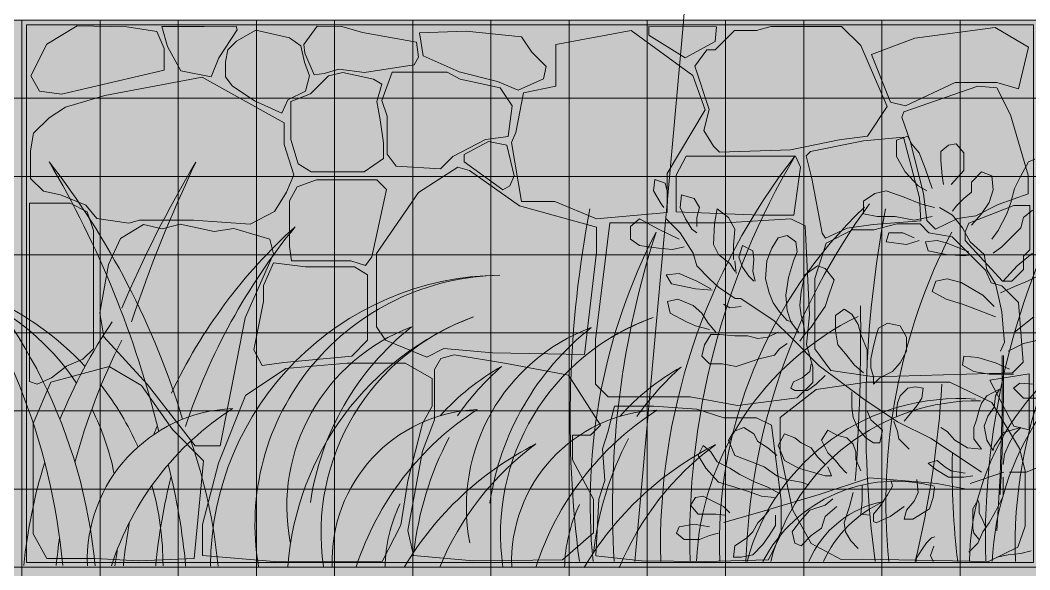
# Model space of a CAD drawing. Header units: centimetres. Extents: x -4381 to 5639, y -3920 to 4826.
# Drawn here: x 189.144 to 190.515, y 5.41 to 6.156 of the extents above; entities that cross this region are included whole.
import ezdxf
from ezdxf.xclip import XClip

# ---------------------------------------------------------------- set-up
doc = ezdxf.new("R2010")
doc.units = ezdxf.units.CM
doc.header["$MEASUREMENT"] = 0
doc.header["$XCLIPFRAME"] = 0
doc.set_wipeout_variables(frame=1)
doc.linetypes.add('Wipeout_Contour', pattern=[100, 0, -100])
for name, color, linetype, lineweight in [('0_Pen_No__1', 7, 'Continuous', 5), ('Mur de clôture_Pen_No__1', 7, 'Continuous', 5), ('net_Pen_No__1', 7, 'Continuous', 5), ('trees_Pen_No__1', 7, 'Continuous', 5)]:
    doc.layers.add(name, color=color, linetype=linetype, lineweight=lineweight)
for name, color, linetype, lineweight, true_color in [('cad-block.com_Pen_No__62', 7, 'Continuous', 5, 0xaaaaaa), ('hatch stone_Pen_No__254', 7, 'Continuous', 13, 0xe8e8e8), ('Mur de clôture_Pen_No__178', 7, 'Continuous', 5, 0xbda888), ('MURS CLOTURE_Pen_No__181', 7, 'Continuous', 5, 0xddeaa8), ('MURS CLOTURE_Pen_No__185', 7, 'Continuous', 5, 0xbce39b)]:
    doc.layers.add(name, color=color, linetype=linetype, lineweight=lineweight, true_color=true_color)
doc.layers.add('Drawing & Figure', color=7, linetype='Continuous')
doc.layers.add('Mur de clôture', color=7, linetype='Continuous')

# ---------------------------------------------------------------- blocks, each defined once
blk = doc.blocks.new('Drawing_15_15', base_point=(-267.6734, 10.6179))
at = {"layer": 'hatch stone_Pen_No__254', "linetype": 'Continuous', "ltscale": 10}
for points in [[(189.3394, 6.0882), (189.3394, 6.1177), (189.3297, 6.1408), (189.2889, 6.147), (189.2213, 6.1485), (189.1803, 6.1239), (189.1586, 6.0807), (189.1704, 6.0598), (189.2003, 6.0556)], [(189.3624, 6.0875), (189.4032, 6.0793), (189.414, 6.1049), (189.4387, 6.143), (189.4372, 6.148), (189.3937, 6.1478), (189.3364, 6.1476), (189.3442, 6.1206)], [(189.5308, 6.1113), (189.5433, 6.0819), (189.557, 6.0839), (189.5768, 6.0897), (189.6118, 6.085), (189.6792, 6.0956), (189.685, 6.1059), (189.6822, 6.1265), (189.609, 6.1396), (189.5809, 6.1478), (189.5473, 6.148), (189.5291, 6.1233)], [(189.9978, 6.1475), (189.998, 6.1358), (190.0473, 6.105), (190.0881, 6.1275), (190.0898, 6.1471)], [(190.0938, 5.9769), (190.19, 5.9802), (190.2565, 5.9935), (190.2949, 5.9988), (190.3213, 6.0391), (190.2855, 6.1217), (190.2594, 6.1479), (190.1634, 6.1479), (190.1439, 6.1421), (190.1141, 6.1421), (190.0877, 6.1158), (190.0764, 6.1158), (190.0603, 6.0936), (190.0798, 6.0351), (190.0726, 6.0062), (190.0854, 5.9853)], [(190.3464, 6.04), (190.414, 6.0718), (190.4702, 6.0718), (190.4997, 6.063), (190.5134, 6.1197), (190.4682, 6.1462), (190.359, 6.1319), (190.3001, 6.1097), (190.3261, 6.045)], [(189.4639, 6.1427), (189.4379, 6.1277), (189.4262, 6.116), (189.4227, 6.0999), (189.4227, 6.0793), (189.4319, 6.0671), (189.4622, 6.0468), (189.4993, 6.0299), (189.5074, 6.0481), (189.5315, 6.06), (189.5368, 6.0806), (189.5303, 6.0994), (189.525, 6.1212), (189.5096, 6.1322)], [(189.6863, 6.1389), (189.6911, 6.1078), (189.7402, 6.086), (189.7921, 6.0731), (189.8203, 6.0613), (189.8546, 6.0764), (189.8582, 6.0934), (189.8389, 6.1127), (189.825, 6.1337), (189.7497, 6.1413)], [(189.8249, 5.9101), (189.8702, 5.9101), (189.9265, 5.8866), (190.0225, 5.8948), (190.0225, 5.9478), (190.0741, 6.0344), (190.0576, 6.0811), (189.9739, 6.1422), (189.8714, 6.1231), (189.8715, 6.0666), (189.8277, 6.0574), (189.8171, 6.0038), (189.8111, 5.9899)], [(189.158, 5.9786), (189.158, 5.9412), (189.1755, 5.9238), (189.1986, 5.919), (189.2334, 5.9049), (189.248, 5.8867), (189.2916, 5.8804), (189.3059, 5.8846), (189.3793, 5.8846), (189.4565, 5.8792), (189.4895, 5.8963), (189.5058, 5.9228), (189.5157, 5.9463), (189.5025, 5.9876), (189.5025, 6.0169), (189.3914, 6.0787), (189.2591, 6.0541), (189.2054, 6.0379), (189.1832, 6.0237), (189.1623, 6.0027)], [(189.5117, 6.0459), (189.5117, 5.9944), (189.5214, 5.9612), (189.539, 5.9504), (189.6114, 5.9504), (189.6373, 5.9685), (189.6373, 5.9895), (189.6331, 6.0207), (189.6282, 6.046), (189.6354, 6.0693), (189.6238, 6.0761), (189.582, 6.085), (189.5626, 6.0808), (189.5382, 6.0563)], [(189.635, 6.0472), (189.6425, 6.0257), (189.6425, 5.9742), (189.6546, 5.958), (189.715, 5.9545), (189.7317, 5.9713), (189.7758, 5.9943), (189.8067, 5.9984), (189.812, 6.0397), (189.796, 6.0645), (189.7416, 6.076), (189.7237, 6.0855), (189.6493, 6.0855)], [(190.3752, 5.884), (190.3873, 5.8725), (190.4169, 5.8868), (190.4418, 5.8906), (190.4722, 5.9058), (190.5131, 5.9203), (190.5131, 5.9456), (190.4891, 6.0275), (190.4702, 6.0642), (190.4446, 6.0667), (190.3443, 6.0317), (190.3412, 6.0245), (190.3529, 5.9918), (190.3709, 5.9208)], [(190.2334, 5.8668), (190.2377, 5.86), (190.267, 5.8736), (190.3025, 5.8786), (190.3672, 5.8837), (190.3654, 5.915), (190.3435, 5.9972), (190.2893, 5.9924), (190.2175, 5.9779), (190.2113, 5.9718), (190.2192, 5.9414)], [(189.7471, 5.9637), (189.7993, 5.926), (189.8089, 5.9311), (189.8151, 5.9448), (189.8049, 5.9866), (189.7802, 5.9914), (189.7471, 5.9739)], [(190.035, 5.896), (190.1494, 5.8912), (190.1948, 5.8912), (190.2037, 5.9564), (190.1969, 5.9714), (190.0485, 5.9714), (190.035, 5.9455)], [(189.7854, 5.7044), (189.9104, 5.702), (189.9267, 5.8411), (189.9267, 5.8753), (189.822, 5.9042), (189.7541, 5.9521), (189.7385, 5.9566), (189.685, 5.9222), (189.628, 5.8391), (189.628, 5.7397), (189.6401, 5.7218), (189.6961, 5.6987), (189.7196, 5.7104)], [(189.5123, 5.8294), (189.5933, 5.8294), (189.6132, 5.823), (189.6214, 5.835), (189.6417, 5.9264), (189.6286, 5.9396), (189.5465, 5.9396), (189.5201, 5.93), (189.5098, 5.9108), (189.5098, 5.849)], [(189.1569, 5.6654), (189.1671, 5.6617), (189.1865, 5.6706), (189.2069, 5.6861), (189.2292, 5.6956), (189.2436, 5.71), (189.2436, 5.8707), (189.2349, 5.8959), (189.2119, 5.9075), (189.1569, 5.9075)], [(190.4276, 5.8568), (190.4781, 5.8017), (190.4908, 5.8017), (190.5066, 5.8175), (190.5066, 5.8357), (190.515, 5.8441), (190.515, 5.9044), (190.4935, 5.9044), (190.4323, 5.8806), (190.4276, 5.8688)], [(189.9253, 5.6616), (189.9424, 5.6448), (190.0541, 5.6448), (190.1182, 5.633), (190.1994, 5.6431), (190.2203, 5.664), (190.2203, 5.6852), (190.2117, 5.7158), (190.2162, 5.7562), (190.2099, 5.877), (190.1906, 5.8864), (190.1014, 5.8811), (189.945, 5.8811), (189.9253, 5.7223)], [(189.2575, 5.726), (189.3165, 5.6618), (189.3816, 5.5779), (189.4155, 5.5779), (189.4498, 5.7519), (189.4881, 5.8388), (189.4831, 5.8589), (189.4344, 5.8731), (189.4074, 5.8691), (189.3612, 5.8793), (189.3369, 5.8729), (189.3114, 5.8788), (189.2803, 5.8599), (189.2639, 5.8245), (189.2524, 5.7585)], [(190.3044, 5.6719), (190.4917, 5.677), (190.5063, 5.6917), (190.4997, 5.7729), (190.4773, 5.7953), (190.4626, 5.7994), (190.455, 5.8166), (190.4097, 5.8619), (190.3782, 5.8676), (190.3663, 5.8795), (190.3346, 5.8795), (190.3032, 5.8714), (190.2742, 5.8714), (190.2385, 5.8535), (190.2234, 5.8053), (190.2234, 5.7098), (190.2448, 5.6805)], [(189.4726, 5.6871), (189.5023, 5.6911), (189.5944, 5.7), (189.6158, 5.7214), (189.6158, 5.8102), (189.5981, 5.8212), (189.5313, 5.8212), (189.4881, 5.8268), (189.4744, 5.7959), (189.4744, 5.7743), (189.4613, 5.7086)], [(189.3915, 5.4292), (189.4946, 5.4204), (189.6355, 5.421), (189.6611, 5.4705), (189.6706, 5.5303), (189.6902, 5.6085), (189.7036, 5.6319), (189.7036, 5.6693), (189.667, 5.6904), (189.5879, 5.6904), (189.505, 5.6829), (189.45, 5.6466), (189.4135, 5.5546), (189.3915, 5.4711)], [(189.6704, 5.463), (189.6782, 5.4291), (189.759, 5.4218), (189.8804, 5.423), (189.9227, 5.46), (189.9227, 5.5056), (189.8939, 5.5589), (189.8939, 5.5925), (189.9186, 5.5925), (189.9321, 5.6059), (189.8888, 5.6741), (189.8046, 5.6898), (189.7335, 5.7015), (189.7154, 5.6965), (189.7065, 5.6817), (189.7065, 5.6135), (189.6903, 5.5709)], [(189.1615, 5.6085), (189.1615, 5.4587), (189.1802, 5.425), (189.2459, 5.425), (189.3046, 5.422), (189.3805, 5.4248), (189.3932, 5.5577), (189.3508, 5.6001), (189.3087, 5.6599), (189.2647, 5.6856), (189.1855, 5.6644)], [(190.4593, 5.4209), (190.4991, 5.4404), (190.5089, 5.4688), (190.5089, 5.5442), (190.5013, 5.5745), (190.4635, 5.6369), (190.4066, 5.6647), (190.294, 5.6647), (190.225, 5.6544), (190.176, 5.6166), (190.176, 5.5694), (190.1927, 5.4917), (190.2183, 5.4455), (190.2589, 5.4236), (190.2885, 5.4243)], [(190.461, 5.6673), (190.4935, 5.6046), (190.5142, 5.5998), (190.5142, 5.676)], [(189.9259, 5.4287), (189.9877, 5.4217), (190.0747, 5.4207), (190.1605, 5.423), (190.1773, 5.4586), (190.1773, 5.5037), (190.1645, 5.606), (190.1441, 5.6161), (190.0997, 5.6161), (190.0628, 5.6277), (190.0047, 5.632), (189.9511, 5.632), (189.9421, 5.5965), (189.935, 5.5738), (189.9379, 5.5309), (189.9299, 5.5054)]]:
    blk.add_hatch(color=256, dxfattribs=at).paths.add_polyline_path(points)
at = {"color": 254, "linetype": 'Wipeout_Contour', "lineweight": 0, "ltscale": 1671.77046}
blk.add_wipeout([(179.4853, 5.4131), (179.4853, 3.1827), (181.1878, 3.0031), (181.4619, 2.9897), (187.4252, 2.5376), (187.8062, 2.5014), (191.5693, 2.1494), (191.6061, 2.1461), (191.6061, 5.4131)], dxfattribs=at).dxf.layer = 'Mur de clôture'
at = {"layer": 'Mur de clôture_Pen_No__178', "linetype": 'Continuous', "ltscale": 10}
blk.add_hatch(color=256, dxfattribs=at).paths.add_polyline_path([(179.4853, 5.4131), (179.4853, 3.1827), (181.1878, 3.0031), (181.4619, 2.9897), (187.4252, 2.5376), (187.8062, 2.5014), (191.5693, 2.1494), (191.6061, 2.1461), (191.6061, 5.4131)])
at = {"color": 254, "linetype": 'Wipeout_Contour', "lineweight": 0, "ltscale": 742.542426}
blk.add_wipeout([(179.4853, 5.4131), (191.6044, 5.4131), (191.6044, 6.1562), (179.4853, 6.1562)], dxfattribs=at).dxf.layer = 'Mur de clôture'
at = {"layer": 'Mur de clôture_Pen_No__178', "linetype": 'Continuous', "ltscale": 10}
blk.add_hatch(color=256, dxfattribs=at).paths.add_polyline_path([(179.4853, 5.4131), (191.6044, 5.4131), (191.6044, 6.1562), (179.4853, 6.1562)])
at = {"layer": 'MURS CLOTURE_Pen_No__181', "linetype": 'Continuous', "lineweight": 0, "ltscale": 10, "true_color": 0xd3eba9}
h = blk.add_hatch(color=61, dxfattribs=at)
h.paths.add_polyline_path([(191.087, 5.4209), (191.0663, 5.4637), (191.0336, 5.4964), (190.9389, 5.5403), (190.8774, 5.5578), (190.8689, 5.5475), (190.8261, 5.5384), (190.7538, 5.5423), (190.7929, 5.5654), (190.8046, 5.5828), (190.7761, 5.596), (190.7053, 5.596), (190.6179, 5.548), (190.6411, 5.5781), (190.6962, 5.6091), (190.7761, 5.6375), (190.8804, 5.6513), (190.93, 5.6809), (190.9587, 5.7339), (190.9587, 5.7933), (190.9245, 5.8275), (190.8952, 5.7982), (190.8305, 5.7727), (190.7826, 5.7465), (190.7091, 5.7167), (190.7014, 5.727), (190.7346, 5.7602), (190.7238, 5.7821), (190.7294, 5.8165), (190.7294, 5.859), (190.7172, 5.8642), (190.6575, 5.8467), (190.6354, 5.806), (190.6068, 5.7774), (190.5903, 5.7059), (190.5557, 5.7012), (190.5557, 5.7378), (190.568, 5.7606), (190.563, 5.7811), (190.5492, 5.7733), (190.5, 5.7623), (190.5, 5.7813), (190.5422, 5.8002), (190.5688, 5.8269), (190.5671, 5.8517), (190.58, 5.8949), (190.5465, 5.9155), (190.5413, 5.9396), (190.5379, 5.9629), (190.5267, 5.9818), (190.5032, 5.945), (190.4802, 5.9334), (190.4647, 5.9586), (190.4212, 5.9811), (190.3631, 5.9981), (190.3212, 5.9875), (190.2977, 5.9258), (190.2977, 5.8835), (190.3385, 5.8529), (190.3726, 5.8355), (190.455, 5.8267), (190.4234, 5.8079), (190.3875, 5.8016), (190.3824, 5.7878), (190.4136, 5.7737), (190.4523, 5.7596), (190.4733, 5.7399), (190.463, 5.7012), (190.4208, 5.7012), (190.429, 5.6775), (190.4544, 5.6522), (190.4428, 5.6133), (190.4362, 5.5748), (190.3872, 5.6238), (190.3691, 5.6474), (190.3554, 5.6668), (190.3494, 5.6909), (190.3478, 5.7066), (190.3441, 5.7324), (190.3261, 5.7537), (190.2797, 5.7658), (190.2455, 5.7594), (190.2545, 5.7957), (190.231, 5.8307), (190.191, 5.8708), (190.1282, 5.8897), (190.092, 5.9057), (190.0068, 5.95), (189.9819, 5.9057), (189.9731, 5.8586), (190.0361, 5.8415), (190.0137, 5.8031), (190.0215, 5.7554), (190.0751, 5.6814), (190.1062, 5.6755), (190.1741, 5.6922), (190.2034, 5.6983), (190.1907, 5.6565), (190.185, 5.645), (190.2215, 5.645), (190.2421, 5.6432), (190.2585, 5.6225), (190.2688, 5.6087), (190.2554, 5.61), (190.2693, 5.6031), (190.234, 5.6031), (190.1497, 5.6031), (190.061, 5.5773), (190.0464, 5.5179), (190.0361, 5.4516), (190.0825, 5.4317), (190.1234, 5.4267), (190.1516, 5.4267), (190.1935, 5.4391), (190.3296, 5.4264), (190.3217, 5.4209), (190.6156, 5.4209), (190.6156, 5.4521), (190.6285, 5.4614), (190.6357, 5.4557), (190.6507, 5.4212), (190.7325, 5.4209), (190.735, 5.4239), (190.7396, 5.4209), (190.7975, 5.4209), (190.8228, 5.4391), (190.8592, 5.4209)])
h.paths.add_polyline_path([(190.4268, 5.5195), (190.4027, 5.4785), (190.3862, 5.4546), (190.3525, 5.4546), (190.3614, 5.4833), (190.3789, 5.4923)], flags=0)
at = {"layer": 'MURS CLOTURE_Pen_No__185', "linetype": 'Continuous', "lineweight": 0, "ltscale": 10, "true_color": 0xc7e4ae}
for points in [[(189.7302, 5.7888), (189.6755, 5.79, 0.287135), (189.406, 5.4662, 0.042723), (189.3757, 5.5845, -0.044821), (189.4323, 5.6286, 0.074022), (189.3727, 5.6171, -0.086506), (189.5175, 5.8757, 0.097523), (189.3515, 5.6543, 0.029055), (189.3033, 5.7707, -0.026393), (189.3806, 5.9589, 0.029996), (189.2933, 5.7908, 0.047425), (189.1832, 5.9641, -0.0741), (189.3321, 5.5976, 0.009512), (189.3256, 5.5933, -0.004224), (189.3299, 5.6046), (189.2692, 5.7465, 0.024793), (189.2323, 5.6859, 0.098335), (189.1071, 5.7767, 0.04759), (189.0159, 5.8776, -0.031539), (189.0784, 5.7886, 0.084192), (188.9479, 5.8131, -0.103463), (189.0828, 5.7814, -0.07127), (189.1774, 5.5557, 0.046761), (189.15, 5.425), (189.5538, 5.4268), (189.5535, 5.4837), (189.5654, 5.5478), (189.5972, 5.6201), (189.6348, 5.6705), (189.728, 5.74)], [(190.0582, 5.5629), (190.0274, 5.5423), (189.9973, 5.5181), (189.9625, 5.4839), (189.9362, 5.4521), (189.9225, 5.4329), (189.9327, 5.4895), (189.9473, 5.5368), (189.9623, 5.5722), (189.9752, 5.6023), (189.9984, 5.6196), (190.0087, 5.6264), (189.9862, 5.6242), (190.0035, 5.6461), (190.0238, 5.6682), (190.0416, 5.685), (190, 5.657), (189.971, 5.6314), (189.9583, 5.6179), (189.9265, 5.6054), (189.8928, 5.5846), (189.8559, 5.5484), (189.8526, 5.5441), (189.8538, 5.6389), (189.89, 5.6881), (189.9268, 5.7122), (189.9697, 5.7376), (189.9934, 5.751), (189.9704, 5.7549), (189.9193, 5.7386), (189.9082, 5.7342), (189.8815, 5.7209), (189.8597, 5.7071), (189.827, 5.6796, 0.178116), (189.7509, 5.5167, 0.006246), (189.7428, 5.5093), (189.7428, 5.5247), (189.7187, 5.5248), (189.721, 5.5784), (189.7218, 5.5953, -0.033535), (189.7649, 5.6273, 0.027423), (189.7424, 5.6251, -0.054064), (189.7978, 5.6859, 0.071775), (189.7232, 5.6282), (189.7145, 5.6188), (189.6818, 5.6059), (189.6626, 5.595), (189.6388, 5.5772), (189.619, 5.5576), (189.5999, 5.5322), (189.5842, 5.5024), (189.5736, 5.4704), (189.5678, 5.4268), (189.9647, 5.4286), (189.9843, 5.4653), (190.0159, 5.5105), (190.0324, 5.5295), (190.055, 5.5522), (190.0739, 5.5686), (190.0891, 5.5779)]]:
    blk.add_hatch(color=9, dxfattribs=at).paths.add_polyline_path(points)
at = {"layer": '0_Pen_No__1', "linetype": 'Continuous', "ltscale": 10}
for p, q in [((190.0569, 6.2895), (189.979, 5.4209)), ((190.3496, 5.9986), (190.334, 5.9934)), ((190.334, 5.9934), (190.334, 5.9709)), ((190.3547, 5.9882), (190.3496, 5.9986)), ((190.3651, 5.9761), (190.3547, 5.9882)), ((190.4048, 5.9865), (190.3945, 5.9779)), ((190.4152, 5.9882), (190.4048, 5.9865)), ((190.4255, 5.9761), (190.4152, 5.9882)), ((190.334, 5.9709), (190.3461, 5.9502)), ((190.3737, 5.9537), (190.3651, 5.9761)), ((190.3945, 5.9779), (190.3945, 5.9658)), ((190.3945, 5.9658), (190.3962, 5.945)), ((190.4255, 5.9519), (190.4255, 5.9761)), ((190.5136, 5.964), (190.5222, 5.9675)), ((190.3824, 5.9278), (190.3737, 5.9537)), ((190.4083, 5.9329), (190.4255, 5.9519)), ((190.5032, 5.945), (190.5136, 5.964)), ((190.0059, 5.9398), (190.0042, 5.9243)), ((190.0198, 5.9347), (190.0059, 5.9398)), ((190.3461, 5.9502), (190.3634, 5.9312)), ((190.3962, 5.945), (190.3979, 5.9329)), ((190.4497, 5.9502), (190.4359, 5.9364)), ((190.4635, 5.945), (190.4497, 5.9502)), ((190.4652, 5.926), (190.4635, 5.945)), ((190.4946, 5.9278), (190.5032, 5.945)), ((190.0042, 5.9243), (190.0146, 5.907)), ((190.0232, 5.9226), (190.0198, 5.9347)), ((190.3202, 5.9243), (190.3047, 5.9208)), ((190.3444, 5.9157), (190.3202, 5.9243)), ((190.3634, 5.9312), (190.3755, 5.9243)), ((190.4359, 5.9364), (190.4359, 5.9226)), ((190.4601, 5.9087), (190.4652, 5.926)), ((190.4894, 5.9087), (190.4946, 5.9278)), ((190.0232, 5.907), (190.0232, 5.9226)), ((190.0422, 5.9191), (190.0405, 5.9018)), ((190.0595, 5.9139), (190.0422, 5.9191)), ((190.0664, 5.9018), (190.0595, 5.9139)), ((190.3047, 5.9208), (190.2891, 5.9105)), ((190.2891, 5.9105), (190.2891, 5.8932)), ((190.3668, 5.907), (190.3444, 5.9157)), ((190.4255, 5.9139), (190.4152, 5.9036)), ((190.4359, 5.9226), (190.4255, 5.9139)), ((190.0146, 5.907), (190.018, 5.9018)), ((190.0405, 5.9018), (190.0474, 5.8863)), ((190.0629, 5.888), (190.0664, 5.9018)), ((190.0906, 5.9001), (190.0871, 5.8794)), ((190.1061, 5.888), (190.0906, 5.9001)), ((190.3858, 5.9018), (190.3668, 5.907)), ((190.41, 5.8915), (190.3927, 5.9018)), ((190.4152, 5.9036), (190.41, 5.8967)), ((190.4497, 5.8932), (190.4601, 5.9087)), ((190.4842, 5.8932), (190.4894, 5.9087)), ((190.5188, 5.8984), (190.5067, 5.888)), ((189.9852, 5.8863), (189.9731, 5.8759)), ((190.0111, 5.8725), (189.9852, 5.8863)), ((190.0405, 5.8673), (190.0215, 5.8863)), ((190.0474, 5.8863), (190.056, 5.8725)), ((190.0629, 5.8759), (190.0629, 5.888)), ((190.1147, 5.8725), (190.1061, 5.888)), ((190.2891, 5.8932), (190.3081, 5.8897)), ((190.3081, 5.8897), (190.3323, 5.8897)), ((190.3323, 5.8897), (190.3582, 5.8846)), ((190.3582, 5.8846), (190.3824, 5.8897)), ((190.4238, 5.8742), (190.41, 5.8915)), ((190.4359, 5.8776), (190.4497, 5.8932)), ((190.4722, 5.8707), (190.4842, 5.8932)), ((190.5067, 5.888), (190.5032, 5.8742)), ((189.9731, 5.8759), (189.9731, 5.8586)), ((190.0388, 5.8586), (190.0111, 5.8725)), ((190.056, 5.8725), (190.0629, 5.8673)), ((190.0871, 5.8794), (190.0854, 5.8517)), ((190.113, 5.85), (190.1147, 5.8725)), ((190.4342, 5.8552), (190.4238, 5.8742)), ((190.4635, 5.8586), (190.4722, 5.8707)), ((190.5032, 5.8742), (190.4877, 5.8586)), ((189.9731, 5.8586), (189.9852, 5.85)), ((190.0578, 5.8396), (190.0405, 5.8673)), ((190.1734, 5.8604), (190.1648, 5.8465)), ((190.1855, 5.8638), (190.1734, 5.8604)), ((190.1976, 5.8552), (190.1855, 5.8638)), ((190.1993, 5.8414), (190.1976, 5.8552)), ((190.3237, 5.8673), (190.3202, 5.8552)), ((190.3202, 5.8552), (190.3478, 5.8517)), ((190.3427, 5.8673), (190.3237, 5.8673)), ((190.3582, 5.8604), (190.3427, 5.8673)), ((190.3478, 5.8517), (190.3651, 5.8569)), ((190.3893, 5.8569), (190.3737, 5.8552)), ((190.3737, 5.8552), (190.3772, 5.8431)), ((190.4031, 5.8535), (190.3893, 5.8569)), ((190.4532, 5.8379), (190.4342, 5.8552)), ((190.4877, 5.8586), (190.4773, 5.8483)), ((189.9852, 5.85), (190.0111, 5.8465)), ((190.0111, 5.8465), (190.0301, 5.8448)), ((190.0301, 5.8448), (190.0457, 5.8483)), ((190.0854, 5.8517), (190.0923, 5.8379)), ((190.113, 5.831), (190.113, 5.85)), ((190.1251, 5.85), (190.1199, 5.8345)), ((190.1389, 5.8431), (190.1251, 5.85)), ((190.1406, 5.831), (190.1389, 5.8431)), ((190.1648, 5.8465), (190.1579, 5.8293)), ((190.1942, 5.8293), (190.1993, 5.8414)), ((190.3772, 5.8431), (190.4014, 5.8379)), ((190.4152, 5.8483), (190.4031, 5.8535)), ((190.4324, 5.8414), (190.4152, 5.8483)), ((190.4773, 5.8483), (190.4652, 5.8396)), ((190.0629, 5.8224), (190.0578, 5.8396)), ((190.0923, 5.8379), (190.1078, 5.8258)), ((190.1147, 5.8293), (190.1165, 5.812)), ((190.1199, 5.8345), (190.1251, 5.8206)), ((190.1389, 5.8154), (190.1406, 5.831)), ((190.1579, 5.8293), (190.1562, 5.8051)), ((190.1873, 5.8068), (190.1942, 5.8293)), ((190.4014, 5.8379), (190.4255, 5.8362)), ((190.4255, 5.8362), (190.4393, 5.8379)), ((190.4566, 5.8172), (190.4532, 5.8379)), ((190.4981, 5.8224), (190.5188, 5.8396)), ((190.0802, 5.8051), (190.0629, 5.8224)), ((190.1078, 5.8258), (190.1147, 5.8154)), ((190.1251, 5.8206), (190.1337, 5.8085)), ((190.1424, 5.8016), (190.1389, 5.8154)), ((190.227, 5.8224), (190.2097, 5.8103)), ((190.2373, 5.8189), (190.227, 5.8224)), ((190.2494, 5.8034), (190.2373, 5.8189)), ((190.4687, 5.7982), (190.4566, 5.8172)), ((190.4791, 5.8016), (190.4981, 5.8224)), ((190.0388, 5.812), (190.0215, 5.8103)), ((190.0215, 5.8103), (190.0284, 5.7982)), ((190.0629, 5.8016), (190.0388, 5.812)), ((190.0819, 5.7913), (190.0629, 5.8016)), ((190.0922, 5.7935), (190.0802, 5.8051)), ((190.1337, 5.8085), (190.1406, 5.8016)), ((190.1562, 5.8051), (190.1614, 5.7861)), ((190.1838, 5.7826), (190.1873, 5.8068)), ((190.2097, 5.8103), (190.2045, 5.7878)), ((190.2425, 5.7843), (190.2494, 5.8034)), ((190.3875, 5.8016), (190.3824, 5.7878)), ((190.4031, 5.8051), (190.3875, 5.8016)), ((190.4221, 5.7999), (190.4031, 5.8051)), ((190.5119, 5.8016), (190.4946, 5.7947)), ((190.5257, 5.8085), (190.5119, 5.8016)), ((190.0284, 5.7982), (190.0612, 5.7913)), ((190.0612, 5.7913), (190.0837, 5.7895)), ((190.115, 5.7782), (190.0922, 5.7935)), ((190.2045, 5.7878), (190.2028, 5.7688)), ((190.3824, 5.7878), (190.4014, 5.7774)), ((190.4514, 5.7826), (190.4221, 5.7999)), ((190.4722, 5.7826), (190.4687, 5.7982)), ((190.4946, 5.7947), (190.4756, 5.7861)), ((190.037, 5.7774), (190.0232, 5.774)), ((190.0232, 5.774), (190.0267, 5.7584)), ((190.0578, 5.7688), (190.037, 5.7774)), ((190.1226, 5.7782), (190.115, 5.7782)), ((190.1682, 5.7478), (190.1226, 5.7782)), ((190.1614, 5.7861), (190.1665, 5.7723)), ((190.1855, 5.7619), (190.1838, 5.7826)), ((190.2373, 5.7671), (190.2425, 5.7843)), ((190.4014, 5.7774), (190.4238, 5.7705)), ((190.467, 5.7671), (190.4514, 5.7826)), ((190.4773, 5.7602), (190.4722, 5.7826)), ((190.0698, 5.7584), (190.0578, 5.7688)), ((190.1078, 5.7653), (190.0992, 5.7705)), ((190.1234, 5.7671), (190.1078, 5.7653)), ((190.1665, 5.7723), (190.1752, 5.7602)), ((190.1752, 5.7602), (190.1855, 5.7481)), ((190.1907, 5.7463), (190.1855, 5.7619)), ((190.2028, 5.7688), (190.2045, 5.755)), ((190.2287, 5.755), (190.2373, 5.7671)), ((190.2632, 5.7636), (190.2511, 5.755)), ((190.2736, 5.7567), (190.2632, 5.7636)), ((190.4238, 5.7705), (190.4463, 5.7619)), ((190.4463, 5.7619), (190.4687, 5.7532)), ((190.4791, 5.7377), (190.4773, 5.7602)), ((190.0267, 5.7584), (190.0491, 5.7463)), ((190.0491, 5.7463), (190.0612, 5.7411)), ((190.0785, 5.7446), (190.0698, 5.7584)), ((190.191, 5.725), (190.1682, 5.7478)), ((190.1855, 5.7481), (190.1924, 5.7463)), ((190.2011, 5.7325), (190.1907, 5.7463)), ((190.2045, 5.755), (190.208, 5.7429)), ((190.2183, 5.7394), (190.2287, 5.755)), ((190.2511, 5.755), (190.2511, 5.7342)), ((190.2822, 5.7429), (190.2736, 5.7567)), ((190.4946, 5.7325), (190.5205, 5.7532)), ((190.0612, 5.7411), (190.0802, 5.736)), ((190.0888, 5.7325), (190.0785, 5.7446)), ((190.1734, 5.7325), (190.1596, 5.7256)), ((190.208, 5.7429), (190.2097, 5.7325)), ((190.208, 5.7273), (190.2183, 5.7394)), ((190.2511, 5.7342), (190.2546, 5.7152)), ((190.2857, 5.7291), (190.2822, 5.7429)), ((190.3098, 5.7377), (190.3064, 5.7273)), ((190.3219, 5.7446), (190.3098, 5.7377)), ((190.3392, 5.7411), (190.3219, 5.7446)), ((190.3478, 5.7256), (190.3392, 5.7411)), ((190.4808, 5.7187), (190.4791, 5.7377)), ((190.0819, 5.7291), (190.0733, 5.7152)), ((190.094, 5.7291), (190.0819, 5.7291)), ((190.1147, 5.7273), (190.094, 5.7291)), ((190.132, 5.7273), (190.1147, 5.7273)), ((190.1458, 5.7239), (190.132, 5.7273)), ((190.1596, 5.7256), (190.1458, 5.7239)), ((190.229, 5.6869), (190.191, 5.725)), ((190.2028, 5.7204), (190.208, 5.7273)), ((190.2943, 5.7083), (190.2857, 5.7291)), ((190.3064, 5.7273), (190.3029, 5.7135)), ((190.3478, 5.7066), (190.3478, 5.7256)), ((190.4756, 5.7066), (190.4808, 5.7187)), ((190.536, 5.7239), (190.5067, 5.717)), ((190.0733, 5.7152), (190.0698, 5.6997)), ((190.1683, 5.7014), (190.1752, 5.71)), ((190.1752, 5.71), (190.1855, 5.717)), ((190.2546, 5.7152), (190.265, 5.7031)), ((190.2943, 5.6945), (190.2943, 5.7083)), ((190.3012, 5.7049), (190.2995, 5.6962)), ((190.3029, 5.7135), (190.3012, 5.7049)), ((190.3392, 5.691), (190.3478, 5.7066)), ((190.5067, 5.717), (190.486, 5.7066)), ((190.0698, 5.6997), (190.0802, 5.6893)), ((190.1165, 5.6859), (190.1475, 5.6962)), ((190.1475, 5.6962), (190.1683, 5.7014)), ((190.265, 5.7031), (190.277, 5.6876)), ((190.2943, 5.6841), (190.2943, 5.6945)), ((190.2995, 5.6962), (190.2995, 5.6841)), ((190.3288, 5.6789), (190.3392, 5.691)), ((190.4255, 5.6997), (190.4238, 5.6876)), ((190.4445, 5.698), (190.4255, 5.6997)), ((190.4687, 5.691), (190.4445, 5.698)), ((190.4877, 5.6824), (190.4687, 5.691)), ((190.0802, 5.6893), (190.0975, 5.6893)), ((190.0975, 5.6893), (190.1165, 5.6859)), ((190.2062, 5.6703), (190.2166, 5.6789)), ((190.2166, 5.6789), (190.2183, 5.6893)), ((190.2595, 5.6641), (190.229, 5.6869)), ((190.277, 5.6876), (190.2891, 5.6772)), ((190.2995, 5.6841), (190.3029, 5.672)), ((190.3116, 5.6703), (190.3288, 5.6789)), ((190.4238, 5.6876), (190.4393, 5.6789)), ((190.4393, 5.6789), (190.4601, 5.6755)), ((190.1907, 5.6565), (190.1942, 5.6651)), ((190.1942, 5.6651), (190.2062, 5.6703)), ((190.2373, 5.6738), (190.2252, 5.6617)), ((190.2899, 5.6413), (190.2595, 5.6641)), ((190.3029, 5.672), (190.3029, 5.6617)), ((190.3029, 5.6617), (190.3116, 5.6703)), ((190.4601, 5.6755), (190.4773, 5.6755)), ((190.4773, 5.6755), (190.4929, 5.6755)), ((190.5015, 5.6634), (190.4929, 5.6565)), ((190.5205, 5.6617), (190.5015, 5.6634)), ((190.1959, 5.653), (190.1907, 5.6565)), ((190.2132, 5.653), (190.1959, 5.653)), ((190.2252, 5.6617), (190.2132, 5.653)), ((190.2736, 5.6427), (190.2736, 5.6513)), ((190.3496, 5.6565), (190.3392, 5.6461)), ((190.3599, 5.6582), (190.3496, 5.6565)), ((190.3703, 5.6565), (190.3599, 5.6582)), ((190.3686, 5.6427), (190.3703, 5.6565)), ((190.4739, 5.6548), (190.4566, 5.6461)), ((190.4687, 5.6461), (190.4739, 5.6548)), ((190.4929, 5.6565), (190.5067, 5.6427)), ((190.2736, 5.6306), (190.2736, 5.6427)), ((190.3355, 5.6108), (190.2899, 5.6413)), ((190.3357, 5.6358), (190.334, 5.6254)), ((190.3392, 5.6461), (190.3357, 5.6358)), ((190.3616, 5.6323), (190.3686, 5.6427)), ((190.4497, 5.6358), (190.4463, 5.6271)), ((190.4566, 5.6461), (190.4497, 5.6358)), ((190.467, 5.6306), (190.4687, 5.6461)), ((190.5067, 5.6427), (190.5309, 5.6427)), ((190.2753, 5.6167), (190.2736, 5.6306)), ((190.2943, 5.6254), (190.2995, 5.6133)), ((190.334, 5.6254), (190.334, 5.6185)), ((190.3444, 5.6116), (190.353, 5.6219)), ((190.353, 5.6219), (190.3616, 5.6323)), ((190.4463, 5.6271), (190.4428, 5.6133)), ((190.4583, 5.6185), (190.467, 5.6306)), ((190.2822, 5.6012), (190.2753, 5.6167)), ((190.2995, 5.6133), (190.315, 5.5995)), ((190.3357, 5.5977), (190.3306, 5.6116)), ((190.3811, 5.588), (190.3355, 5.6108)), ((190.4428, 5.6133), (190.4393, 5.6029)), ((190.4532, 5.6047), (190.4583, 5.6185)), ((190.113, 5.5977), (190.1061, 5.5856)), ((190.1268, 5.6029), (190.113, 5.5977)), ((190.1406, 5.5943), (190.1268, 5.6029)), ((190.1458, 5.5839), (190.1406, 5.5943)), ((190.1821, 5.5943), (190.1734, 5.5787)), ((190.1959, 5.5891), (190.1821, 5.5943)), ((190.2408, 5.5995), (190.2321, 5.5856)), ((190.2529, 5.5926), (190.2408, 5.5995)), ((190.2926, 5.5891), (190.2822, 5.6012)), ((190.315, 5.5995), (190.3116, 5.5822)), ((190.3375, 5.5874), (190.3357, 5.5977)), ((190.4031, 5.5977), (190.3945, 5.6029)), ((190.4134, 5.5856), (190.4031, 5.5977)), ((190.4393, 5.6029), (190.4393, 5.5874)), ((190.4566, 5.5856), (190.4532, 5.6047)), ((190.4791, 5.596), (190.4739, 5.5874)), ((190.5032, 5.6029), (190.4791, 5.596)), ((190.4877, 5.5822), (190.4946, 5.5943)), ((190.4946, 5.5943), (190.5032, 5.6029)), ((190.1061, 5.5856), (190.1147, 5.5649)), ((190.1596, 5.5753), (190.1458, 5.5839)), ((190.2045, 5.5822), (190.1959, 5.5891)), ((190.2183, 5.5753), (190.2045, 5.5822)), ((190.2321, 5.5856), (190.2408, 5.5684)), ((190.2667, 5.5891), (190.2529, 5.5926)), ((190.2753, 5.5805), (190.2667, 5.5891)), ((190.3029, 5.5822), (190.2926, 5.5891)), ((190.3116, 5.5822), (190.3029, 5.5822)), ((190.3513, 5.5736), (190.3375, 5.5874)), ((190.4496, 5.5423), (190.3811, 5.588)), ((190.4307, 5.5753), (190.4134, 5.5856)), ((190.4393, 5.5874), (190.448, 5.5753)), ((190.4652, 5.5718), (190.4566, 5.5856)), ((190.4739, 5.5874), (190.467, 5.577)), ((190.4808, 5.5666), (190.4877, 5.5822)), ((190.0716, 5.5787), (190.0647, 5.5649)), ((190.0819, 5.5701), (190.0716, 5.5787)), ((190.0906, 5.5563), (190.0819, 5.5701)), ((190.1717, 5.5649), (190.1596, 5.5753)), ((190.1734, 5.5787), (190.1821, 5.558)), ((190.227, 5.5632), (190.2183, 5.5753)), ((190.2408, 5.5684), (190.2511, 5.558)), ((190.2788, 5.5701), (190.2753, 5.5805)), ((190.2788, 5.5597), (190.2788, 5.5701)), ((190.4497, 5.5736), (190.4307, 5.5753)), ((190.448, 5.5753), (190.4497, 5.5736)), ((190.467, 5.577), (190.4652, 5.5718)), ((190.0647, 5.5649), (190.075, 5.5476)), ((190.1078, 5.5476), (190.0906, 5.5563)), ((190.1147, 5.5649), (190.1372, 5.5563)), ((190.1372, 5.5563), (190.1544, 5.5494)), ((190.1821, 5.558), (190.2011, 5.5476)), ((190.2373, 5.5528), (190.227, 5.5632)), ((190.2511, 5.558), (190.258, 5.5494)), ((190.2857, 5.5442), (190.2788, 5.5597)), ((190.3893, 5.558), (190.3772, 5.5545)), ((190.3772, 5.5545), (190.3875, 5.5459)), ((190.3996, 5.5494), (190.3893, 5.558)), ((190.4791, 5.5528), (190.4808, 5.5666)), ((190.5484, 5.5576), (190.5104, 5.5423)), ((190.075, 5.5476), (190.0923, 5.5286)), ((190.1216, 5.539), (190.1078, 5.5476)), ((190.1544, 5.5494), (190.1717, 5.5373)), ((190.2011, 5.5476), (190.2201, 5.5425)), ((190.2201, 5.5425), (190.2373, 5.5373)), ((190.246, 5.5373), (190.2408, 5.5494)), ((190.258, 5.5494), (190.265, 5.5425)), ((190.265, 5.5425), (190.2667, 5.5407)), ((190.3875, 5.5459), (190.4048, 5.5355)), ((190.4083, 5.5442), (190.3996, 5.5494)), ((190.4273, 5.5407), (190.4083, 5.5442)), ((190.48, 5.5423), (190.4344, 5.5271)), ((190.5104, 5.5423), (190.4876, 5.5423)), ((190.0923, 5.5286), (190.1147, 5.5217)), ((190.1424, 5.5286), (190.1216, 5.539)), ((190.1596, 5.5217), (190.1424, 5.5286)), ((190.1717, 5.5373), (190.1838, 5.5321)), ((190.1838, 5.5321), (190.2045, 5.5286)), ((190.2045, 5.5286), (190.2149, 5.5252)), ((190.2975, 5.5347), (190.229, 5.5119)), ((190.2373, 5.5373), (190.246, 5.5373)), ((190.3887, 5.5271), (190.2975, 5.5347)), ((190.3288, 5.5234), (190.3271, 5.5304)), ((190.3634, 5.5148), (190.3616, 5.5321)), ((190.4268, 5.5195), (190.3887, 5.5271)), ((190.4048, 5.5355), (190.4255, 5.5355)), ((190.4255, 5.5355), (190.4376, 5.5373)), ((190.4791, 5.5355), (190.4791, 5.5096)), ((190.1147, 5.5217), (190.132, 5.5165)), ((190.132, 5.5165), (190.151, 5.5096)), ((190.1752, 5.5131), (190.1596, 5.5217)), ((190.2753, 5.5148), (190.2701, 5.4958)), ((190.2874, 5.5148), (190.2874, 5.5252)), ((190.2874, 5.5027), (190.2874, 5.5148)), ((190.3219, 5.5114), (190.3288, 5.5234)), ((190.3582, 5.5027), (190.3634, 5.5148)), ((190.3858, 5.5217), (190.3841, 5.5079)), ((190.0612, 5.5079), (190.0543, 5.4975)), ((190.0716, 5.5096), (190.0612, 5.5079)), ((190.0819, 5.5044), (190.0716, 5.5096)), ((190.0992, 5.4958), (190.0819, 5.5044)), ((190.151, 5.5096), (190.1683, 5.5079)), ((190.229, 5.5119), (190.153, 5.4891)), ((190.2373, 5.4975), (190.2477, 5.5062)), ((190.2857, 5.4854), (190.2874, 5.5027)), ((190.3116, 5.4958), (190.3219, 5.5114)), ((190.3478, 5.4906), (190.3582, 5.5027)), ((190.3841, 5.5079), (190.3789, 5.4923)), ((190.4445, 5.5044), (190.4376, 5.4923)), ((190.4463, 5.4993), (190.4445, 5.5044)), ((190.4463, 5.4941), (190.4463, 5.4993)), ((190.4791, 5.5096), (190.4687, 5.4889)), ((190.0543, 5.4975), (190.0647, 5.4854)), ((190.0647, 5.4854), (190.0888, 5.4854)), ((190.0888, 5.4854), (190.1009, 5.4837)), ((190.1078, 5.4872), (190.0992, 5.4958)), ((190.153, 5.4891), (190.0998, 5.4739)), ((190.1544, 5.482), (190.1614, 5.4906)), ((190.2028, 5.4751), (190.2166, 5.4906)), ((190.2166, 5.4906), (190.2373, 5.4975)), ((190.2529, 5.4958), (190.2373, 5.482)), ((190.2701, 5.4958), (190.2632, 5.4733)), ((190.2978, 5.4837), (190.2857, 5.4854)), ((190.3029, 5.4854), (190.3116, 5.4958)), ((190.3029, 5.4751), (190.3029, 5.4854)), ((190.3444, 5.4958), (190.3254, 5.482)), ((190.3444, 5.4785), (190.3478, 5.4906)), ((190.3703, 5.4872), (190.3565, 5.4785)), ((190.3789, 5.4923), (190.3703, 5.4872)), ((190.4376, 5.4923), (190.4376, 5.4837)), ((190.4463, 5.4872), (190.4463, 5.4941)), ((190.4514, 5.4768), (190.4463, 5.4872)), ((190.4687, 5.4889), (190.4601, 5.4733)), ((190.0595, 5.4716), (190.0388, 5.4682)), ((190.0802, 5.4682), (190.0595, 5.4716)), ((190.1389, 5.4612), (190.1458, 5.4733)), ((190.1458, 5.4733), (190.1544, 5.482)), ((190.17, 5.4837), (190.17, 5.4699)), ((190.1924, 5.4612), (190.2028, 5.4751)), ((190.2373, 5.482), (190.2321, 5.4664)), ((190.2632, 5.4733), (190.265, 5.4612)), ((190.3064, 5.4733), (190.3029, 5.4751)), ((190.3254, 5.482), (190.3064, 5.4733)), ((190.3565, 5.4785), (190.3444, 5.4785)), ((190.4376, 5.4837), (190.4376, 5.4664)), ((190.4549, 5.4682), (190.4514, 5.4768)), ((190.4601, 5.4733), (190.4514, 5.4612)), ((190.0388, 5.4682), (190.0353, 5.4595)), ((190.0353, 5.4595), (190.0457, 5.4509)), ((190.0802, 5.4561), (190.0923, 5.4595)), ((190.1303, 5.4526), (190.1389, 5.4612)), ((190.17, 5.4699), (190.1614, 5.4561)), ((190.1959, 5.4457), (190.1924, 5.4612)), ((190.2321, 5.4664), (190.2183, 5.4561)), ((190.265, 5.4612), (190.2719, 5.4492)), ((190.4376, 5.4664), (190.4393, 5.4595)), ((190.4393, 5.4595), (190.4463, 5.4509)), ((190.4514, 5.4612), (190.4445, 5.4457)), ((190.0457, 5.4509), (190.0664, 5.4509)), ((190.0664, 5.4509), (190.0802, 5.4561)), ((190.1147, 5.4422), (190.1303, 5.4526)), ((190.1527, 5.444), (190.1389, 5.4301)), ((190.1614, 5.4561), (190.1527, 5.444)), ((190.2045, 5.4422), (190.1959, 5.4457)), ((190.2183, 5.4561), (190.2045, 5.4422)), ((190.2719, 5.4492), (190.2822, 5.4388)), ((190.3692, 5.4377), (190.3749, 5.4461)), ((190.3749, 5.4461), (190.3819, 5.4532)), ((190.3819, 5.4532), (190.3862, 5.4546)), ((190.4445, 5.4457), (190.4324, 5.4336)), ((190.113, 5.4267), (190.1147, 5.4422)), ((190.1389, 5.4301), (190.1234, 5.4267)), ((190.3608, 5.425), (190.3692, 5.4377)), ((190.3847, 5.4419), (190.3805, 5.4292)), ((190.486, 5.4301), (190.4704, 5.4267)), ((190.5032, 5.4319), (190.486, 5.4301)), ((190.517, 5.4353), (190.5032, 5.4319)), ((190.1234, 5.4267), (190.113, 5.4267)), ((190.3608, 5.4209), (190.3608, 5.425)), ((190.3805, 5.4292), (190.3841, 5.4209))]:
    blk.add_line(p, q, dxfattribs=at)
for centre, radius, start, end in [((190.8723, 5.4421), 0.8587, 141.9142, 181.42), ((191.0764, 5.4499), 1.0231, 149.3255, 181.6242), ((191.478, 5.4499), 1.0231, 149.3255, 181.6242), ((191.4135, 5.6158), 1.5226, 169.2468, 187.3564), ((190.7237, 5.4443), 0.6301, 133.3945, 182.1294), ((190.9916, 5.3947), 0.8624, 143.5842, 178.2607), ((191.8151, 5.6158), 1.5226, 169.2468, 187.3564), ((191.1254, 5.4443), 0.6301, 133.3945, 182.1294), ((190.7215, 5.5001), 0.8034, 152.7073, 185.6578), ((191.1709, 5.4925), 1.2225, 162.09, 183.3579), ((191.1232, 5.5001), 0.8034, 152.7073, 185.6578), ((187.4018, 5.7364), 2.8837, 355.903, 0.6361), ((190.4528, 5.4024), 0.3908, 115.9347, 177.2904), ((190.7843, 5.4176), 0.351, 106.6848, 179.4665), ((190.8544, 5.4024), 0.3908, 115.9347, 177.2904), ((187.5941, 5.6688), 2.8837, 355.903, 0.6361), ((187.5844, 5.6763), 2.8952, 356.7463, 0.4845), ((189.039, 5.7435), 1.3593, 346.2706, 356.5512), ((190.4193, 5.3441), 0.2982, 85.7403, 165.0763), ((190.4443, 5.3496), 0.2897, 89.2291, 165.7577), ((191.4733, 5.5468), 1.0635, 178.8205, 186.8028), ((190.3331, 5.3262), 0.2038, 75.0609, 152.3173), ((190.341, 5.3681), 0.1364, 100.1696, 157.2163), ((190.3811, 5.3558), 0.1599, 113.6494, 155.9867)]:
    blk.add_arc(centre, radius, start, end, dxfattribs=at)
at = {"layer": 'cad-block.com_Pen_No__62', "linetype": 'Continuous', "ltscale": 10, "flags": 128}
for points in [[(189.3394, 6.0882), (189.3394, 6.1177), (189.3297, 6.1408), (189.2889, 6.147), (189.2213, 6.1485), (189.1803, 6.1239), (189.1586, 6.0807), (189.1704, 6.0598), (189.2003, 6.0556), (189.3394, 6.0882)], [(189.3624, 6.0875), (189.3442, 6.1206), (189.3364, 6.1476), (189.3937, 6.1478), (189.4372, 6.148), (189.4387, 6.143), (189.414, 6.1049), (189.4032, 6.0793), (189.3624, 6.0875)], [(189.5308, 6.1113), (189.5433, 6.0819), (189.557, 6.0839), (189.5768, 6.0897), (189.6118, 6.085), (189.6792, 6.0956), (189.685, 6.1059), (189.6822, 6.1265), (189.609, 6.1396), (189.5809, 6.1478), (189.5473, 6.148), (189.5291, 6.1233), (189.5308, 6.1113)], [(189.9978, 6.1475), (189.998, 6.1358), (190.0473, 6.105), (190.0881, 6.1275), (190.0898, 6.1471), (189.9978, 6.1475)], [(190.0938, 5.9769), (190.0854, 5.9853), (190.0726, 6.0062), (190.0798, 6.0351), (190.0603, 6.0936), (190.0764, 6.1158), (190.0877, 6.1158), (190.1141, 6.1421), (190.1439, 6.1421), (190.1634, 6.1479), (190.2594, 6.1479), (190.2855, 6.1217), (190.3213, 6.0391), (190.2949, 5.9988), (190.2565, 5.9935), (190.19, 5.9802), (190.0938, 5.9769)], [(190.3464, 6.04), (190.3261, 6.045), (190.3001, 6.1097), (190.359, 6.1319), (190.4682, 6.1462), (190.5134, 6.1197), (190.4997, 6.063), (190.4702, 6.0718), (190.414, 6.0718), (190.3464, 6.04)], [(189.4639, 6.1427), (189.5096, 6.1322), (189.525, 6.1212), (189.5303, 6.0994), (189.5368, 6.0806), (189.5315, 6.06), (189.5074, 6.0481), (189.4993, 6.0299), (189.4622, 6.0468), (189.4319, 6.0671), (189.4227, 6.0793), (189.4227, 6.0999), (189.4262, 6.116), (189.4379, 6.1277), (189.4639, 6.1427)], [(189.6863, 6.1389), (189.6911, 6.1078), (189.7402, 6.086), (189.7921, 6.0731), (189.8203, 6.0613), (189.8546, 6.0764), (189.8582, 6.0934), (189.8389, 6.1127), (189.825, 6.1337), (189.7497, 6.1413), (189.6863, 6.1389)], [(189.8249, 5.9101), (189.8702, 5.9101), (189.9265, 5.8866), (190.0225, 5.8948), (190.0225, 5.9478), (190.0741, 6.0344), (190.0576, 6.0811), (189.9739, 6.1422), (189.8714, 6.1231), (189.8715, 6.0666), (189.8277, 6.0574), (189.8171, 6.0038), (189.8111, 5.9899), (189.8249, 5.9101)], [(189.4565, 5.8792), (189.4895, 5.8963), (189.5058, 5.9228), (189.5157, 5.9463), (189.5025, 5.9876), (189.5025, 6.0169), (189.426, 6.0594), (189.3914, 6.0787), (189.2591, 6.0541), (189.2054, 6.0379), (189.1832, 6.0237), (189.1623, 6.0027), (189.158, 5.9786), (189.158, 5.9412), (189.1755, 5.9238), (189.1986, 5.919), (189.2334, 5.9049), (189.248, 5.8867), (189.2916, 5.8804), (189.3059, 5.8846), (189.3793, 5.8846), (189.4565, 5.8792)], [(189.5117, 6.0459), (189.5117, 5.9944), (189.5214, 5.9612), (189.539, 5.9504), (189.6114, 5.9504), (189.6373, 5.9685), (189.6373, 5.9895), (189.6331, 6.0207), (189.6282, 6.046), (189.6354, 6.0693), (189.6238, 6.0761), (189.582, 6.085), (189.5626, 6.0808), (189.5382, 6.0563), (189.5117, 6.0459)], [(189.6425, 5.9742), (189.6425, 5.9971), (189.6425, 6.0257), (189.635, 6.0472), (189.6493, 6.0855), (189.7237, 6.0855), (189.7416, 6.076), (189.796, 6.0645), (189.812, 6.0397), (189.8067, 5.9984), (189.7758, 5.9943), (189.7317, 5.9713), (189.715, 5.9545), (189.6546, 5.958), (189.6425, 5.9742)], [(190.3752, 5.884), (190.3709, 5.9208), (190.3529, 5.9918), (190.3412, 6.0245), (190.3443, 6.0317), (190.4446, 6.0667), (190.4702, 6.0642), (190.4891, 6.0275), (190.5131, 5.9456), (190.5131, 5.9203), (190.4722, 5.9058), (190.4418, 5.8906), (190.4169, 5.8868), (190.3873, 5.8725), (190.3752, 5.884)], [(190.2334, 5.8668), (190.2192, 5.9414), (190.2113, 5.9718), (190.2175, 5.9779), (190.2893, 5.9924), (190.3435, 5.9972), (190.3654, 5.915), (190.3672, 5.8837), (190.3025, 5.8786), (190.267, 5.8736), (190.2377, 5.86), (190.2334, 5.8668)], [(189.7471, 5.9637), (189.7471, 5.9739), (189.7802, 5.9914), (189.8049, 5.9866), (189.8151, 5.9448), (189.8089, 5.9311), (189.7993, 5.926), (189.7471, 5.9637)], [(190.035, 5.896), (190.035, 5.9455), (190.0485, 5.9714), (190.1969, 5.9714), (190.2037, 5.9564), (190.1948, 5.8912), (190.1494, 5.8912), (190.035, 5.896)], [(189.7854, 5.7044), (189.7196, 5.7104), (189.6961, 5.6987), (189.6401, 5.7218), (189.628, 5.7397), (189.628, 5.8391), (189.685, 5.9222), (189.7385, 5.9566), (189.7541, 5.9521), (189.822, 5.9042), (189.9267, 5.8753), (189.9267, 5.8411), (189.9104, 5.702), (189.7854, 5.7044)], [(189.5123, 5.8294), (189.5933, 5.8294), (189.6132, 5.823), (189.6214, 5.835), (189.6417, 5.9264), (189.6286, 5.9396), (189.5465, 5.9396), (189.5201, 5.93), (189.5098, 5.9108), (189.5098, 5.849), (189.5123, 5.8294)], [(189.1569, 5.6654), (189.1569, 5.9075), (189.2046, 5.9075), (189.2119, 5.9075), (189.2349, 5.8959), (189.2436, 5.8707), (189.2436, 5.71), (189.2292, 5.6956), (189.2069, 5.6861), (189.1865, 5.6706), (189.1671, 5.6617), (189.1569, 5.6654)], [(190.4276, 5.8568), (190.4276, 5.8688), (190.4323, 5.8806), (190.4935, 5.9044), (190.515, 5.9044), (190.515, 5.8704), (190.515, 5.8441), (190.5066, 5.8357), (190.5066, 5.8175), (190.4908, 5.8017), (190.4781, 5.8017), (190.4276, 5.8568)], [(189.9253, 5.6616), (189.9253, 5.7223), (189.945, 5.8811), (189.9764, 5.8811), (190.1014, 5.8811), (190.1906, 5.8864), (190.2099, 5.877), (190.2162, 5.7562), (190.2117, 5.7158), (190.2203, 5.6852), (190.2203, 5.664), (190.1994, 5.6431), (190.1182, 5.633), (190.0541, 5.6448), (189.9424, 5.6448), (189.9253, 5.6616)], [(189.2575, 5.726), (189.2524, 5.7585), (189.2639, 5.8245), (189.2803, 5.8599), (189.3114, 5.8788), (189.3369, 5.8729), (189.3612, 5.8793), (189.4074, 5.8691), (189.4344, 5.8731), (189.4831, 5.8589), (189.4881, 5.8388), (189.4498, 5.7519), (189.4155, 5.5779), (189.3816, 5.5779), (189.3165, 5.6618), (189.2575, 5.726)], [(190.3044, 5.6719), (190.2448, 5.6805), (190.2234, 5.7098), (190.2234, 5.8053), (190.2385, 5.8535), (190.2742, 5.8714), (190.3032, 5.8714), (190.3346, 5.8795), (190.3663, 5.8795), (190.3782, 5.8676), (190.4097, 5.8619), (190.455, 5.8166), (190.4626, 5.7994), (190.4773, 5.7953), (190.4997, 5.7729), (190.5063, 5.6917), (190.4917, 5.677), (190.3044, 5.6719)], [(189.4726, 5.6871), (189.4613, 5.7086), (189.4744, 5.7743), (189.4744, 5.7959), (189.4881, 5.8268), (189.5313, 5.8212), (189.5981, 5.8212), (189.6158, 5.8102), (189.6158, 5.7214), (189.5944, 5.7), (189.5023, 5.6911), (189.4726, 5.6871)], [(189.3915, 5.4292), (189.3915, 5.4711), (189.4135, 5.5546), (189.45, 5.6466), (189.505, 5.6829), (189.5879, 5.6904), (189.667, 5.6904), (189.7036, 5.6693), (189.7036, 5.6319), (189.6902, 5.6085), (189.6706, 5.5303), (189.6611, 5.4705), (189.6355, 5.421), (189.4946, 5.4204), (189.3915, 5.4292)], [(189.6704, 5.463), (189.6782, 5.4291), (189.759, 5.4218), (189.8804, 5.423), (189.9227, 5.46), (189.9227, 5.5056), (189.8939, 5.5589), (189.8939, 5.5925), (189.9186, 5.5925), (189.9321, 5.6059), (189.8888, 5.6741), (189.8046, 5.6898), (189.7335, 5.7015), (189.7154, 5.6965), (189.7065, 5.6817), (189.7065, 5.6456), (189.7065, 5.6135), (189.6903, 5.5709), (189.6704, 5.463)], [(189.1802, 5.425), (189.2459, 5.425), (189.3046, 5.422), (189.3805, 5.4248), (189.3932, 5.5577), (189.3508, 5.6001), (189.3087, 5.6599), (189.2878, 5.6721), (189.2647, 5.6856), (189.1855, 5.6644), (189.1615, 5.6085), (189.1615, 5.4587), (189.1802, 5.425)], [(190.4593, 5.4209), (190.2885, 5.4243), (190.2589, 5.4236), (190.2183, 5.4455), (190.1927, 5.4917), (190.176, 5.5694), (190.176, 5.6166), (190.225, 5.6544), (190.294, 5.6647), (190.4066, 5.6647), (190.4635, 5.6369), (190.5013, 5.5745), (190.5089, 5.5442), (190.5089, 5.4688), (190.4991, 5.4404), (190.4593, 5.4209)], [(190.461, 5.6673), (190.4935, 5.6046), (190.5142, 5.5998), (190.5142, 5.676), (190.461, 5.6673)], [(189.9259, 5.4287), (189.9299, 5.5054), (189.9379, 5.5309), (189.935, 5.5738), (189.9421, 5.5965), (189.9511, 5.632), (190.0047, 5.632), (190.0628, 5.6277), (190.0997, 5.6161), (190.1441, 5.6161), (190.1645, 5.606), (190.1773, 5.5037), (190.1773, 5.4586), (190.1605, 5.423), (190.0747, 5.4207), (189.9877, 5.4217), (189.9259, 5.4287)]]:
    blk.add_lwpolyline(points, close=True, dxfattribs=at)
at = {"layer": 'Mur de clôture_Pen_No__1', "linetype": 'Continuous', "ltscale": 10}
for p, q in [((179.4853, 6.1562), (191.6044, 6.1562)), ((179.4853, 5.4131), (191.6061, 5.4131))]:
    blk.add_line(p, q, dxfattribs=at)
at = {"layer": 'net_Pen_No__1', "linetype": 'Continuous', "ltscale": 10, "flags": 128}
for points in [[(187.7663, 6.1562), (187.7663, 5.4131), (189.1464, 5.4131), (189.1464, 6.1562), (187.7663, 6.1562)], [(189.1464, 6.1562), (189.1464, 5.4131), (190.5266, 5.4131), (190.5266, 6.1562), (189.1464, 6.1562)], [(189.1528, 6.1499), (189.1528, 5.4194), (190.5202, 5.4194), (190.5202, 6.1499), (189.1528, 6.1499)], [(187.7663, 5.4131), (187.7663, 4.6699), (189.1464, 4.6699), (189.1464, 5.4131), (187.7663, 5.4131)], [(189.1464, 5.4131), (189.1464, 4.6699), (190.5266, 4.6699), (190.5266, 5.4131), (189.1464, 5.4131)]]:
    blk.add_lwpolyline(points, close=True, dxfattribs=at)
for points in [[(189.2526, 6.1562), (189.2526, 5.4131)], [(189.3587, 6.1562), (189.3587, 5.4131)], [(189.4649, 6.1562), (189.4649, 5.4131)], [(189.5711, 6.1562), (189.5711, 5.4131)], [(189.6772, 6.1562), (189.6772, 5.4131)], [(189.7834, 6.1562), (189.7834, 5.4131)], [(189.8896, 6.1562), (189.8896, 5.4131)], [(189.9957, 6.1562), (189.9957, 5.4131)], [(190.1019, 6.1562), (190.1019, 5.4131)], [(190.2081, 6.1562), (190.2081, 5.4131)], [(190.3142, 6.1562), (190.3142, 5.4131)], [(190.4204, 6.1562), (190.4204, 5.4131)], [(187.7663, 6.0501), (189.1464, 6.0501)], [(189.1464, 6.0501), (190.5266, 6.0501)], [(187.7663, 5.9439), (189.1464, 5.9439)], [(189.1464, 5.9439), (190.5266, 5.9439)], [(187.7663, 5.8377), (189.1464, 5.8377)], [(189.1464, 5.8377), (190.5266, 5.8377)], [(187.7663, 5.7316), (189.1464, 5.7316)], [(189.1464, 5.7316), (190.5266, 5.7316)], [(187.7663, 5.6254), (189.1464, 5.6254)], [(189.1464, 5.6254), (190.5266, 5.6254)], [(187.7663, 5.5192), (189.1464, 5.5192)], [(189.1464, 5.5192), (190.5266, 5.5192)], [(189.2526, 5.4131), (189.2526, 4.6699)], [(189.3587, 5.4131), (189.3587, 4.6699)], [(189.4649, 5.4131), (189.4649, 4.6699)], [(189.5711, 5.4131), (189.5711, 4.6699)], [(189.6772, 5.4131), (189.6772, 4.6699)], [(189.7834, 5.4131), (189.7834, 4.6699)], [(189.8896, 5.4131), (189.8896, 4.6699)], [(189.9957, 5.4131), (189.9957, 4.6699)], [(190.1019, 5.4131), (190.1019, 4.6699)], [(190.2081, 5.4131), (190.2081, 4.6699)], [(190.3142, 5.4131), (190.3142, 4.6699)], [(190.4204, 5.4131), (190.4204, 4.6699)]]:
    blk.add_lwpolyline(points, dxfattribs=at)
at = {"layer": 'trees_Pen_No__1', "linetype": 'Continuous', "ltscale": 10}
for centre, radius, start, end in [((188.0281, 5.2811), 1.3419, 13.642, 30.5935), ((188.327, 5.2981), 1.0847, 16.9344, 37.8762), ((190.7365, 5.1529), 1.5779, 149.0953, 157.177), ((191.1232, 5.134), 1.928, 154.5219, 161.4795), ((188.3426, 5.3382), 0.8627, 5.1343, 38.6968), ((188.5329, 5.3492), 0.7159, 5.2909, 47.5673), ((189.9965, 5.3436), 0.7159, 131.9975, 154.6911), ((190.1867, 5.3312), 0.8627, 140.868, 161.5297), ((188.941, 5.4161), 0.397, 42.8072, 89.0039), ((188.9397, 5.4749), 0.3383, 33.8573, 88.5994), ((189.7994, 5.4129), 0.397, 90.5609, 179.7452), ((189.8012, 5.4716), 0.3383, 90.9654, 189.7463), ((189.8613, 5.3442), 0.7159, 145.8055, 157.8838), ((189.9003, 5.3856), 0.3937, 110.9072, 175.8287), ((189.8648, 5.4593), 0.3122, 109.6446, 188.3342), ((190.1086, 5.4584), 0.3122, 109.6446, 188.3342), ((190.1441, 5.3847), 0.3937, 110.9072, 120.5538), ((189.7665, 5.4956), 0.2603, 110.441, 190.6823), ((189.907, 5.4474), 0.3727, 128.3833, 171.7146), ((190.0103, 5.4947), 0.2603, 110.441, 190.6823), ((190.1508, 5.4465), 0.3727, 128.3833, 171.7146), ((190.0516, 5.3317), 0.8627, 153.1222, 164.9586), ((189.9604, 5.3986), 0.3301, 119.5127, 138.1517), ((190.0502, 5.4001), 0.3813, 131.4577, 145.027), ((190.2042, 5.3977), 0.3301, 119.5127, 138.1517), ((190.294, 5.3992), 0.3813, 131.4577, 145.027), ((188.941, 5.4161), 0.397, 23.8523, 37.9879), ((189.4411, 5.4228), 0.206, 92.4406, 182.1051), ((188.9397, 5.4749), 0.3383, 11.0761, 26.908), ((189.6492, 5.2917), 0.4007, 122.7675, 162.0523), ((189.7736, 5.4216), 0.206, 92.4406, 182.1051), ((189.9817, 5.2904), 0.4007, 122.7675, 162.0523), ((190.0174, 5.4206), 0.206, 92.4406, 182.1051), ((190.2255, 5.2895), 0.4007, 122.7675, 162.0523), ((189.9965, 5.3436), 0.7159, 158.6173, 159.5853), ((188.6999, 5.3486), 0.7159, 5.2909, 19.2468), ((190.0428, 5.1896), 0.4384, 116.8964, 149.2751), ((190.1176, 5.384), 0.4417, 152.3223, 173.5122), ((190.0795, 5.2624), 0.3956, 126.445, 157.553), ((190.3614, 5.383), 0.4417, 152.3223, 173.5122), ((190.2867, 5.1887), 0.4384, 116.8964, 149.2751), ((190.3233, 5.2614), 0.3956, 126.445, 157.553), ((189.8613, 5.3442), 0.7159, 162.809, 174.2738), ((188.5095, 5.3375), 0.8627, 5.1343, 14.4321), ((190.1867, 5.3312), 0.8627, 166.1951, 174.4305), ((188.941, 5.4161), 0.397, 359.8196, 15.8262), ((189.8472, 5.4095), 0.2077, 154.4049, 178.8467), ((190.091, 5.4086), 0.2077, 154.4049, 178.8467), ((189.9965, 5.3436), 0.7159, 169.4532, 174.2738), ((190.0516, 5.3317), 0.8627, 171.8551, 174.4305), ((188.9397, 5.4749), 0.3383, 349.8185, 353.5831)]:
    blk.add_arc(centre, radius, start, end, dxfattribs=at)

msp = doc.modelspace()

# ---------------------------------------------------------------- block references
at = {"layer": 'Drawing & Figure', "color": 151, "linetype": 'Continuous', "lineweight": 5, "ltscale": 10, "true_color": 0x80c2ff}
ref = msp.add_blockref('Drawing_15_15', (-267.67341, 10.61787), dxfattribs=at)
XClip(ref).set_block_clipping_path([(150.8554874385, 0.9963282177), (191.9907812231, 21.3358905514)])

doc.saveas('drawing.dxf')
